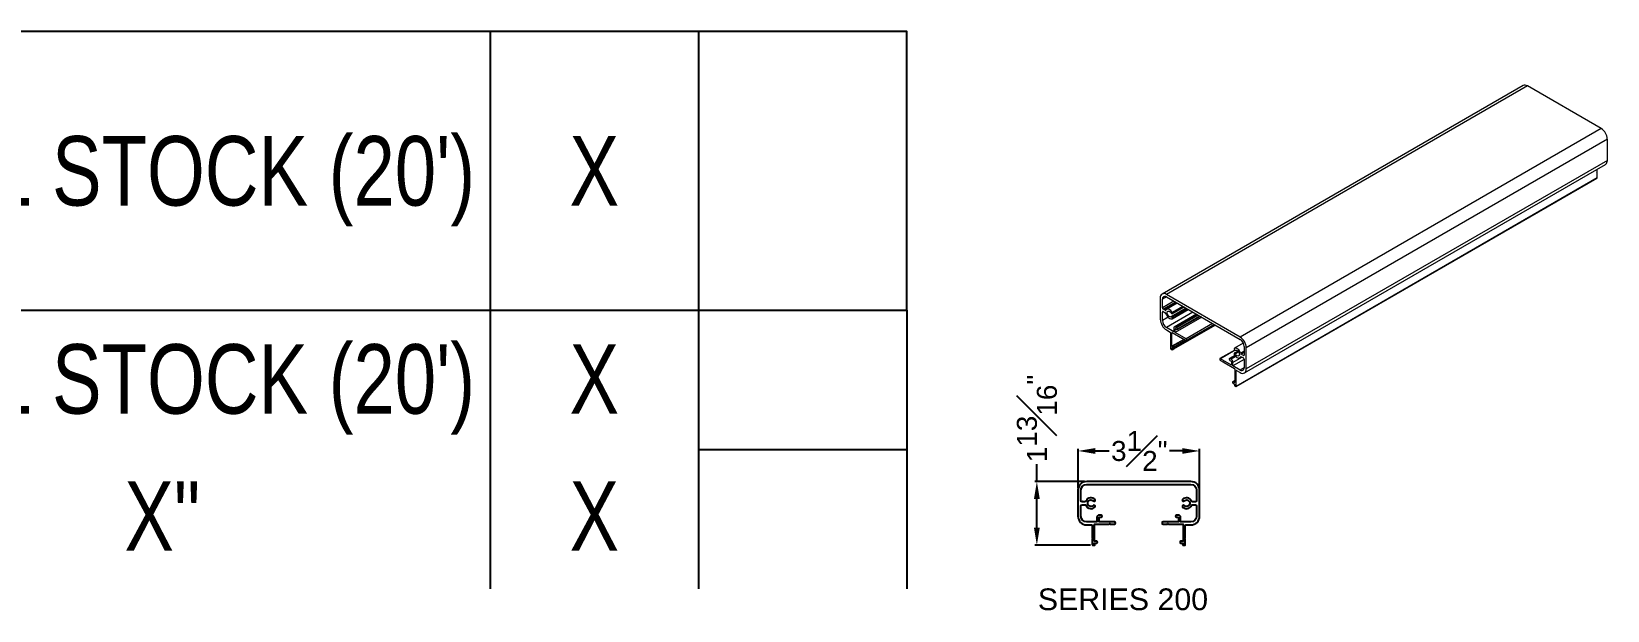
# Model space of a CAD drawing. Header units: inches. Extents: x -333 to 1223, y -450 to 45.
# Drawn here: x 132.84 to 178.2, y -27.28 to -10.62 of the extents above; entities that cross this region are included whole.
import ezdxf
from ezdxf.enums import TextEntityAlignment as Align

# ---------------------------------------------------------------- set-up
doc = ezdxf.new("R2010")
doc.units = ezdxf.units.IN
doc.header["$MEASUREMENT"] = 0
doc.layers.get('Defpoints').update_dxf_attribs({"color": 85})
for name, color, linetype in [('Detail', 251, 'Continuous'), ('Dims', 1, 'Continuous'), ('Lite', 9, 'Continuous'), ('NOTES', 7, 'Continuous'), ('PL', 252, 'Continuous')]:
    doc.layers.add(name, color=color, linetype=linetype)
doc.styles.add('Schedule', font='GOTHIC.TTF', dxfattribs={"width": 0.9})
doc.styles.add('SM0', font='arial.ttf', dxfattribs={"height": 0.575})
doc.styles.get("Standard").update_dxf_attribs({"font": 'arial.ttf'})
doc.styles.add('style-sm', font='arial.ttf', dxfattribs={"height": 0.25})
doc.dimstyles.new('Arch-sm', dxfattribs={"dimtxt": 0.25, "dimasz": 0.25, "dimexe": 0.0625, "dimexo": 0.0625, "dimgap": 0.125, "dimtad": 0, "dimdec": 4, "dimzin": 0, "dimdsep": 46, "dimlunit": 4, "dimtxsty": 'style-sm', "dimcen": 0.09, "dimclrd": 256, "dimclre": 256, "dimclrt": 7, "dimadec": 1, "dimazin": 1, "dimtfac": 1, "dimtdec": 4, "dimtofl": 0, "dimtmove": 0, "dimatfit": 3, "dimfxl": 0.18, "dimfrac": 1, "dimtolj": 1, "dimtzin": 0, "dimlwd": -1, "dimlwe": -1, "dimarcsym": 0})

# ---------------------------------------------------------------- blocks, each defined once
blk = doc.blocks.new('36-02-BLOCK-1')
for p, q in [((60.27, 0), (60.27, -8.015)), ((66.27, 0), (66.27, -8.015))]:
    blk.add_line(p, q)
blk.add_lwpolyline([(72.27, -8.015), (72.27, 0), (0, 0), (0, -8.015)])
at = {"layer": 'NOTES', "style": 'Schedule', "width": 0.8}
for tag, p in [('LEN', (50.836, -4.007)), ('QTY', (63.27, -4.007))]:
    blk.add_attdef(tag, text='', height=2, dxfattribs=at).set_placement(p, align=Align.MIDDLE_CENTER)
blk = doc.blocks.new('36-02-BLOCK-2')
for p, q in [((60.27, 0), (60.27, -8.015)), ((66.27, 0), (66.27, -8.015)), ((66.27, -4.007), (72.27, -4.007))]:
    blk.add_line(p, q)
blk.add_lwpolyline([(0, -8.015), (0, 0), (72.27, 0), (72.27, -8.015)])
at = {"layer": 'NOTES', "style": 'Schedule', "width": 0.8}
for tag, p in [('LEN', (50.836, -1.98)), ('QTY', (63.27, -1.98)), ('LEN2', (50.836, -5.925)), ('QTY2', (63.27, -5.925))]:
    blk.add_attdef(tag, text='', height=2, dxfattribs=at).set_placement(p, align=Align.MIDDLE_CENTER)
blk = doc.blocks.new('*D101')
at = {"layer": 'Defpoints', "color": 0, "transparency": 16777216}
for p in [(166.459, -22.691), (162.959, -23.82), (166.459, -23.82)]:
    blk.add_point(p, dxfattribs=at)
at = {"layer": 'Dims', "transparency": 16777216}
for p, q in [((162.959, -23.758), (162.959, -22.629)), ((166.459, -23.758), (166.459, -22.629)), ((163.459, -22.691), (163.857, -22.691)), ((165.959, -22.691), (165.59, -22.691))]:
    blk.add_line(p, q, dxfattribs=at)
for points in [[(163.459, -22.608), (163.459, -22.775), (162.959, -22.691)], [(165.959, -22.608), (165.959, -22.775), (166.459, -22.691)]]:
    blk.add_solid(points, dxfattribs=at)
at = {"layer": 'Dims', "color": 7, "transparency": 16777216, "insert": (164.724, -22.691), "char_height": 0.575, "attachment_point": 5, "style": 'SM0'}
blk.add_mtext('\\A1;3{\\H1.000000x;\\S1#2;}"', dxfattribs=at)
blk = doc.blocks.new('*D102')
at = {"layer": 'Defpoints', "color": 0, "transparency": 16777216}
for p in [(163.209, -23.57), (161.775, -25.402), (163.38, -25.402)]:
    blk.add_point(p, dxfattribs=at)
at = {"layer": 'Dims', "transparency": 16777216}
for p, q in [((161.775, -23.57), (161.775, -23.07)), ((163.146, -23.57), (161.712, -23.57)), ((161.775, -24.902), (161.775, -24.07)), ((163.318, -25.402), (161.712, -25.402))]:
    blk.add_line(p, q, dxfattribs=at)
for points in [[(161.691, -24.07), (161.858, -24.07), (161.775, -23.57)], [(161.691, -24.902), (161.858, -24.902), (161.775, -25.402)]]:
    blk.add_solid(points, dxfattribs=at)
at = {"layer": 'Dims', "color": 7, "transparency": 16777216, "insert": (161.775, -21.757), "char_height": 0.575, "attachment_point": 5, "rotation": 90, "style": 'SM0'}
blk.add_mtext('\\A1;1{\\H1.000000x;\\S13#16;}"', dxfattribs=at)
blk = doc.blocks.new('S200TR')
at = {"layer": 'Detail', "linetype": 'Continuous', "lineweight": 0}
for p, q in [((9.207, 6.625), (-1.186, 0.625)), ((9.332, 6.612), (-1.061, 0.612)), ((11.453, 5.388), (9.332, 6.612)), ((11.453, 5.388), (1.061, -0.612)), ((11.63, 5.082), (1.237, -0.918)), ((11.63, 4.469), (11.63, 5.082)), ((1.186, -1.645), (11.578, 4.355)), ((11.63, 4.469), (1.237, -1.531)), ((11.328, 4.129), (11.339, 4.135)), ((11.339, 4.11), (11.328, 4.129)), ((11.339, 4.135), (11.339, 4.217)), ((11.339, 3.966), (11.339, 4.11)), ((0.944, -2.039), (11.337, 3.961)), ((11.339, 3.966), (0.946, -2.034)), ((-1.237, 0.51), (-1.237, -0.102)), ((-1.061, 0.542), (-1.177, 0.475)), ((-1.177, 0.229), (-1.177, 0.475)), ((1.061, -0.612), (-1.061, 0.612)), ((-1.061, 0.542), (1.061, -0.683)), ((-0.848, 0.419), (-1.177, 0.229)), ((-1.155, 0.121), (-1.177, 0.108)), ((-1.177, -0.137), (-1.177, 0.108)), ((-0.804, 0.394), (-1.155, 0.191)), ((-1.144, 0.185), (-1.155, 0.191)), ((-1.155, 0.121), (-1.094, 0.086)), ((-0.794, 0.388), (-1.143, 0.187)), ((-0.786, 0.383), (-1.137, 0.181)), ((-1.128, 0.176), (-1.137, 0.181)), ((-0.779, 0.379), (-1.127, 0.178)), ((-0.77, 0.374), (-1.121, 0.172)), ((-1.094, 0.157), (-1.121, 0.172)), ((-1.067, 0.172), (-1.094, 0.157)), ((-0.298, 0.102), (-1.061, -0.338)), ((-0.748, 0.362), (-1.051, 0.187)), ((-0.496, 0.216), (-0.923, -0.03)), ((-0.475, 0.204), (-0.898, -0.041)), ((-0.898, 0.058), (-0.896, 0.058)), ((-0.473, 0.203), (-0.897, -0.042)), ((-0.894, -0.085), (-0.434, 0.18)), ((-0.434, 0.18), (-0.893, -0.084)), ((-0.892, 0.059), (-0.558, 0.252)), ((-0.586, 0.268), (-0.891, 0.092)), ((-0.199, 0.045), (-0.837, -0.324)), ((-0.178, 0.033), (-0.801, -0.327)), ((-0.145, 0.014), (-0.768, -0.346)), ((-1.014, -0.044), (-1.177, -0.137)), ((-0.852, -0.459), (-1.061, -0.338)), ((-1.061, -0.408), (-0.957, -0.468)), ((-0.897, -0.042), (-0.898, -0.041)), ((-0.852, -0.357), (-0.852, -0.459)), ((-0.845, -0.952), (0.341, -0.267)), ((0.334, -0.263), (-0.84, -0.94)), ((0.334, -0.263), (-0.84, -0.94)), ((-0.046, -0.044), (-0.808, -0.484)), ((-0.801, -0.378), (-0.808, -0.382)), ((-0.808, -0.484), (-0.808, -0.382)), ((-0.768, -0.346), (-0.801, -0.327)), ((-0.801, -0.378), (-0.768, -0.397)), ((-0.753, -0.398), (-0.093, -0.017)), ((-0.103, -0.011), (-0.747, -0.383)), ((-0.101, -0.012), (-0.747, -0.384)), ((-0.747, -0.384), (-0.747, -0.383)), ((0.268, -0.225), (-0.494, -0.665)), ((-0.479, -0.717), (0.321, -0.256)), ((0.311, -0.25), (-0.473, -0.702)), ((0.312, -0.251), (-0.473, -0.704)), ((-0.946, -0.487), (-0.946, -0.772)), ((-0.946, -0.772), (-0.936, -0.791)), ((-0.936, -0.791), (-0.946, -0.797)), ((-0.946, -0.797), (-0.946, -0.941)), ((-0.896, -0.484), (-0.903, -0.488)), ((-0.903, -0.875), (-0.903, -0.488)), ((-0.56, -0.678), (-0.903, -0.875)), ((-0.896, -0.484), (-0.603, -0.653)), ((-0.546, -0.686), (-0.896, -0.887)), ((-0.857, -0.91), (-0.896, -0.887)), ((-0.508, -0.708), (-0.857, -0.91)), ((-0.494, -0.665), (-0.808, -0.484)), ((-0.603, -0.653), (-0.592, -0.647)), ((-0.592, -0.647), (-0.603, -0.653)), ((-0.592, -0.647), (-0.582, -0.665)), ((-0.582, -0.665), (-0.494, -0.716)), ((-0.473, -0.704), (-0.473, -0.702)), ((1.152, -0.787), (0.894, -0.936)), ((1.177, -0.883), (1.177, -1.129)), ((-0.939, -0.954), (-0.9, -0.976)), ((-0.896, -0.928), (-0.907, -0.934)), ((-0.894, -0.968), (-0.907, -0.934)), ((-0.901, -0.925), (-0.857, -0.95)), ((-0.895, -0.977), (-0.852, -0.952)), ((-0.86, -0.949), (-0.894, -0.968)), ((-0.84, -0.94), (-0.84, -0.94)), ((0.473, -1.248), (0.473, -1.249)), ((0.906, -0.987), (0.479, -1.234)), ((0.917, -0.992), (0.494, -1.236)), ((0.808, -1.417), (0.494, -1.236)), ((0.494, -1.286), (0.582, -1.337)), ((0.582, -1.337), (0.592, -1.331)), ((0.592, -1.331), (0.582, -1.337)), ((0.592, -1.331), (0.603, -1.349)), ((0.603, -1.349), (0.896, -1.518)), ((0.747, -1.245), (0.747, -1.247)), ((0.91, -1.141), (0.753, -1.232)), ((0.915, -1.148), (0.768, -1.233)), ((0.801, -1.252), (0.768, -1.233)), ((0.768, -1.284), (0.801, -1.303)), ((0.938, -1.173), (0.801, -1.252)), ((0.808, -1.315), (0.808, -1.417)), ((1.114, -1.189), (0.852, -1.34)), ((1.177, -1.255), (0.852, -1.442)), ((0.852, -1.442), (0.852, -1.34)), ((1.001, -1.018), (0.893, -1.08)), ((0.896, -0.977), (0.898, -0.98)), ((1.001, -1.018), (0.897, -1.078)), ((0.898, -1.078), (0.897, -1.078)), ((1.002, -1.019), (0.898, -1.078)), ((0.923, -0.99), (0.926, -0.989)), ((0.926, -0.989), (0.924, -0.99)), ((1.019, -1.042), (0.924, -1.097)), ((1.051, -1.208), (1.099, -1.18)), ((1.177, -1.021), (1.074, -1.08)), ((1.086, -1.174), (1.074, -1.181)), ((1.177, -1.06), (1.094, -1.107)), ((1.155, -1.142), (1.094, -1.107)), ((1.094, -1.177), (1.155, -1.212)), ((1.177, -1.129), (1.155, -1.142)), ((1.177, -1.25), (1.177, -1.496)), ((1.237, -1.531), (1.237, -0.918)), ((1.061, -1.563), (0.852, -1.442)), ((0.903, -1.53), (0.903, -1.917)), ((0.957, -1.573), (0.946, -1.579)), ((0.946, -1.865), (0.946, -1.579)), ((0.957, -1.573), (1.061, -1.633)), ((1.177, -1.496), (1.061, -1.563)), ((0.84, -1.91), (0.84, -1.91)), ((0.903, -1.865), (0.845, -1.898)), ((0.903, -1.873), (0.857, -1.899)), ((0.896, -1.921), (0.857, -1.899)), ((0.857, -1.94), (0.901, -1.965)), ((0.907, -1.981), (0.894, -2)), ((0.903, -1.917), (0.896, -1.921)), ((0.9, -2.015), (0.939, -2.038)), ((0.936, -1.871), (0.946, -1.865)), ((0.946, -1.89), (0.936, -1.871)), ((0.946, -2.034), (0.946, -1.89))]:
    blk.add_line(p, q, dxfattribs=at)
at = {"layer": 'Detail', "linetype": 'Continuous', "lineweight": 0, "flags": 128}
for points in [[(9.332, 6.612), (9.297, 6.628), (9.264, 6.636), (9.233, 6.635), (9.207, 6.625), (9.207, 6.625)], [(-0.891, 0.092), (-0.912, 0.124), (-0.937, 0.152), (-0.964, 0.174), (-0.991, 0.188), (-1.018, 0.194), (-1.041, 0.191), (-1.06, 0.18), (-1.074, 0.16)], [(-1.074, 0.059), (-1.061, 0.024), (-1.042, -0.009), (-1.018, -0.039), (-0.993, -0.063), (-0.965, -0.081), (-0.939, -0.091), (-0.914, -0.092), (-0.893, -0.084)], [(-0.924, -0.031), (-0.939, -0.036), (-0.958, -0.033), (-0.978, -0.023), (-0.997, -0.007), (-1.014, 0.015), (-1.028, 0.04), (-1.036, 0.065), (-1.039, 0.09), (-1.036, 0.111), (-1.028, 0.127), (-1.014, 0.136), (-0.997, 0.137), (-0.978, 0.131), (-0.958, 0.118), (-0.939, 0.099), (-0.924, 0.076)], [(-0.896, 0.058), (-0.892, 0.059), (-0.889, 0.061), (-0.887, 0.065), (-0.886, 0.069), (-0.886, 0.074), (-0.887, 0.08), (-0.888, 0.086), (-0.891, 0.092)], [(-0.893, -0.084), (-0.89, -0.082), (-0.888, -0.078), (-0.887, -0.073), (-0.887, -0.067), (-0.888, -0.06), (-0.89, -0.054), (-0.893, -0.048), (-0.897, -0.042)], [(0.897, -1.078), (0.893, -1.079), (0.89, -1.082), (0.888, -1.086), (0.887, -1.091), (0.887, -1.096), (0.888, -1.102), (0.89, -1.109), (0.893, -1.115)], [(1.074, -1.08), (1.06, -1.045), (1.041, -1.011), (1.018, -0.981), (0.991, -0.956), (0.964, -0.939), (0.937, -0.93), (0.912, -0.929), (0.891, -0.937)], [(0.893, -1.115), (0.914, -1.147), (0.939, -1.174), (0.965, -1.196), (0.993, -1.209), (1.018, -1.215), (1.042, -1.212), (1.061, -1.2), (1.074, -1.181)], [(0.924, -0.99), (0.939, -0.985), (0.958, -0.988), (0.978, -0.997), (0.997, -1.014), (1.014, -1.035), (1.028, -1.06), (1.036, -1.086), (1.039, -1.11), (1.036, -1.131), (1.028, -1.147), (1.014, -1.156), (0.997, -1.158), (0.978, -1.152), (0.958, -1.139), (0.939, -1.12), (0.924, -1.097)]]:
    blk.add_lwpolyline(points, dxfattribs=at)
at = {"layer": 'Detail', "linetype": 'Continuous', "lineweight": 0}
for centre, radius, start, end in [((11.246, 5.064), 0.384, 2.6055, 57.3945), ((11.505, 4.457), 0.126, 305.6912, 5.621), ((11.334, 3.965), 0.00503, 305.6912, 5.621), ((-1.13, 0.528), 0.109, 50.7967, 189.214), ((-1.106, 0.487), 0.0716, 50.7967, 189.214), ((-1.129, 0.232), 0.0476, 182.6055, 237.3945), ((-1.163, 0.111), 0.0135, 50.7967, 189.214), ((-1.14, 0.183), 0.00402, 329.9984, 150.007), ((-1.125, 0.174), 0.00402, 329.9984, 150.007), ((-1.086, 0.167), 0.0132, 229.5864, 331.313), ((-1.121, 0.046), 0.0483, 16.3404, 57.166), ((-0.895, 0.088), 0.0312, 203.1602, 263.5072), ((-0.854, -0.085), 0.384, 182.6055, 237.3945), ((-0.925, -0.126), 0.252, 182.6055, 237.3945), ((-0.917, -0.051), 0.0213, 28.1387, 107.263), ((-0.821, -0.351), 0.0314, 50.7967, 189.214), ((-0.804, -0.381), 0.00437, 50.7967, 189.214), ((-0.793, -0.385), 0.0461, 2.6055, 57.3945), ((-0.76, -0.387), 0.0131, 230.7967, 9.214), ((-0.969, -0.488), 0.0231, 2.6055, 57.3945), ((-0.898, -0.487), 0.00437, 50.7967, 189.214), ((-0.887, -0.875), 0.0154, 182.6055, 237.3945), ((-0.519, -0.704), 0.0461, 2.6055, 57.3945), ((-0.486, -0.706), 0.0131, 230.7967, 9.214), ((0.854, -0.936), 0.384, 2.6055, 57.3945), ((0.925, -0.895), 0.252, 2.6055, 57.3945), ((-0.931, -0.941), 0.0154, 182.6055, 237.3945), ((-0.903, -0.93), 0.00538, 62.9235, 226.8751), ((-0.897, -0.972), 0.00538, 242.9235, 46.8751), ((-0.878, -0.942), 0.0383, 2.6055, 57.3945), ((-0.85, -0.942), 0.0109, 230.7967, 9.214), ((0.486, -1.246), 0.0131, 50.7967, 189.214), ((0.519, -1.247), 0.0461, 182.6055, 237.3945), ((0.76, -1.243), 0.0131, 50.7967, 189.214), ((0.793, -1.245), 0.0461, 182.6055, 237.3945), ((0.742, -1.345), 0.111, 2.6055, 57.3945), ((0.793, -1.316), 0.0154, 2.6055, 57.3945), ((0.916, -0.954), 0.0298, 144.9982, 228.6636), ((0.917, -0.97), 0.0213, 208.1387, 287.263), ((0.895, -1.109), 0.0312, 23.1602, 83.5072), ((1.121, -1.066), 0.0483, 196.3404, 237.166), ((1.086, -1.187), 0.0132, 49.5864, 151.313), ((1.163, -1.131), 0.0135, 230.7967, 9.214), ((1.129, -1.252), 0.0476, 2.6055, 57.3945), ((0.887, -1.531), 0.0154, 2.6055, 57.3945), ((0.953, -1.578), 0.00655, 50.7967, 189.214), ((1.106, -1.507), 0.0716, 230.7967, 9.214), ((1.13, -1.548), 0.109, 230.7967, 9.214), ((0.85, -1.908), 0.0109, 50.7967, 189.214), ((0.878, -1.908), 0.0383, 182.6055, 237.3945), ((0.906, -2.004), 0.0132, 161.2216, 241.1898), ((0.898, -1.918), 0.00437, 230.7967, 9.214), ((0.894, -1.977), 0.0132, 341.2216, 61.1898), ((0.942, -2.035), 0.00437, 230.7967, 9.214)]:
    blk.add_arc(centre, radius, start, end, dxfattribs=at)

msp = doc.modelspace()

# ---------------------------------------------------------------- linework, layer by layer
at = {"layer": 'Detail'}
msp.add_lwpolyline([(166.03746, -25.4021, 0.41421356), (166.04746, -25.3921), (166.04746, -25.2151), (166.03246, -25.2001), (166.04746, -25.1851), (166.04746, -24.8351, -0.41421356), (166.06246, -24.8201), (166.20896, -24.8201, 0.41421356), (166.45896, -24.5701), (166.45896, -23.8201, 0.41421356), (166.20896, -23.5701), (164.70896, -23.5701), (163.20896, -23.5701, 0.41421356), (162.95896, -23.8201), (162.95896, -24.5701, 0.41421356), (163.20896, -24.8201), (163.35546, -24.8201, -0.41421356), (163.37046, -24.8351), (163.37046, -25.1851), (163.38546, -25.2001), (163.37046, -25.2151), (163.37046, -25.3921, 0.41421356), (163.38046, -25.4021), (163.43646, -25.4021, 0.57735027), (163.44512, -25.3871), (163.42664, -25.3551, -0.57735027), (163.4353, -25.3401), (163.49656, -25.3401, 0.41421356), (163.52146, -25.3152), (163.52146, -25.315, 0.41421356), (163.49656, -25.2901), (163.44246, -25.2901, -0.41421356), (163.43246, -25.2801), (163.43246, -24.8061, -0.41421356), (163.44246, -24.7961), (163.85646, -24.7961), (163.87146, -24.7811), (163.88646, -24.7961), (164.01046, -24.7961, 0.41421356), (164.04046, -24.7661), (164.04046, -24.7641, 0.41421356), (164.01046, -24.7341), (163.56596, -24.7341), (163.56596, -24.6091, -0.41421356), (163.57596, -24.5991), (163.62246, -24.5991, 0.41421356), (163.65246, -24.5691), (163.65246, -24.5671, 0.41421356), (163.62246, -24.5371), (163.57596, -24.5371, 0.41421356), (163.50396, -24.6091), (163.50396, -24.7341), (163.20896, -24.7341, -0.41421356), (163.04496, -24.5701), (163.04496, -24.2691, -0.41421356), (163.07596, -24.2381), (163.16113, -24.2381, -0.30011069), (163.18963, -24.2569, 0.53494563), (163.44643, -24.30464, 0.48904478), (163.43972, -24.25616), (163.43837, -24.25538, 0.34664719), (163.40284, -24.26052, -2.50492679), (163.40284, -24.12968, 0.34664719), (163.43837, -24.13482), (163.44193, -24.13277, 0.48285259), (163.4486, -24.08784, 0.54140574), (163.18963, -24.1333, -0.30011069), (163.16113, -24.1521), (163.12347, -24.1521, 1), (163.11362, -24.1521), (163.10143, -24.1521, 1), (163.09159, -24.1521), (163.07596, -24.1521, -0.41421356), (163.04496, -24.1211), (163.04496, -23.8201, -0.41421356), (163.20896, -23.6561), (164.70896, -23.6561), (166.20896, -23.6561, -0.41421356), (166.37296, -23.8201), (166.37296, -24.1211, -0.41421356), (166.34196, -24.1521), (166.25678, -24.1521, -0.30011069), (166.22828, -24.1333, 0.54140574), (165.96931, -24.08784, 0.48285259), (165.97599, -24.13277), (165.97955, -24.13482, 0.34664719), (166.01508, -24.12968, -2.50492679), (166.01508, -24.26052, 0.34664719), (165.97955, -24.25538), (165.97819, -24.25616, 0.48904478), (165.97148, -24.30464, 0.53494563), (166.22828, -24.2569, -0.30011069), (166.25678, -24.2381), (166.34196, -24.2381, -0.41421356), (166.37296, -24.2691), (166.37296, -24.5701, -0.41421356), (166.20896, -24.7341), (165.91396, -24.7341), (165.91396, -24.6091, 0.41421356), (165.84196, -24.5371), (165.79546, -24.5371, 0.41421356), (165.76546, -24.5671), (165.76546, -24.5691, 0.41421356), (165.79546, -24.5991), (165.84196, -24.5991, -0.41421356), (165.85196, -24.6091), (165.85196, -24.7341), (165.40746, -24.7341, 0.41421356), (165.37746, -24.7641), (165.37746, -24.7661, 0.41421356), (165.40746, -24.7961), (165.53146, -24.7961), (165.54646, -24.7811), (165.56146, -24.7961), (165.97546, -24.7961, -0.41421356), (165.98546, -24.8061), (165.98546, -25.2801, -0.41421356), (165.97546, -25.2901), (165.92136, -25.2901, 0.41421356), (165.89646, -25.315), (165.89646, -25.3152, 0.41421356), (165.92136, -25.3401), (165.98261, -25.3401, -0.57735027), (165.99127, -25.3551), (165.9728, -25.3871, 0.57735027), (165.98146, -25.4021)], format="xyb", close=True, dxfattribs=at)

# ---------------------------------------------------------------- block references
at = {"layer": 'Lite'}
msp.add_blockref('S200TR', (166.56579, -18.80174), dxfattribs=at)
at = {"layer": 'PL'}
for name, p, values in [('36-02-BLOCK-1', (85.76612, -10.62425), {'LEN': "FULL STOCK (20')", 'QTY': 'X'}), ('36-02-BLOCK-2', (85.76612, -18.6388), {'LEN': "FULL STOCK (20')", 'QTY': 'X', 'LEN2': 'X"', 'QTY2': 'X'})]:
    msp.add_blockref(name, p, dxfattribs=at).add_auto_attribs(values)

# ---------------------------------------------------------------- texts
at = {"layer": 'Dims', "lineweight": 0, "ltscale": 4, "insert": (164.25258, -26.96306), "char_height": 0.625, "width": 9.2876192, "attachment_point": 5}
msp.add_mtext('SERIES 200', dxfattribs=at)

# ---------------------------------------------------------------- dimensions: what is measured, and where the dimension line sits
at = {"layer": 'Dims'}
dim = msp.add_linear_dim(base=(161.77474, -25.4021), p1=(163.20896, -23.5701), p2=(163.38046, -25.4021), angle=90, dimstyle='Arch-sm', override={"dimtxt": 0.625, "dimasz": 0.5, "dimtxsty": 'SM0'}, dxfattribs=at)
dim.commit()
dim.dimension.update_dxf_attribs({"geometry": '*D102', "text_midpoint": (161.77474, -21.75732), "dimtype": 160})
dim = msp.add_linear_dim(base=(166.45896, -22.69146), p1=(162.95896, -23.8201), p2=(166.45896, -23.8201), dimstyle='Arch-sm', override={"dimtxt": 0.625, "dimasz": 0.5, "dimtxsty": 'SM0'}, dxfattribs=at)
dim.commit()
dim.dimension.update_dxf_attribs({"geometry": '*D101', "text_midpoint": (164.7236, -22.69146), "dimtype": 160})

doc.saveas('drawing.dxf')
